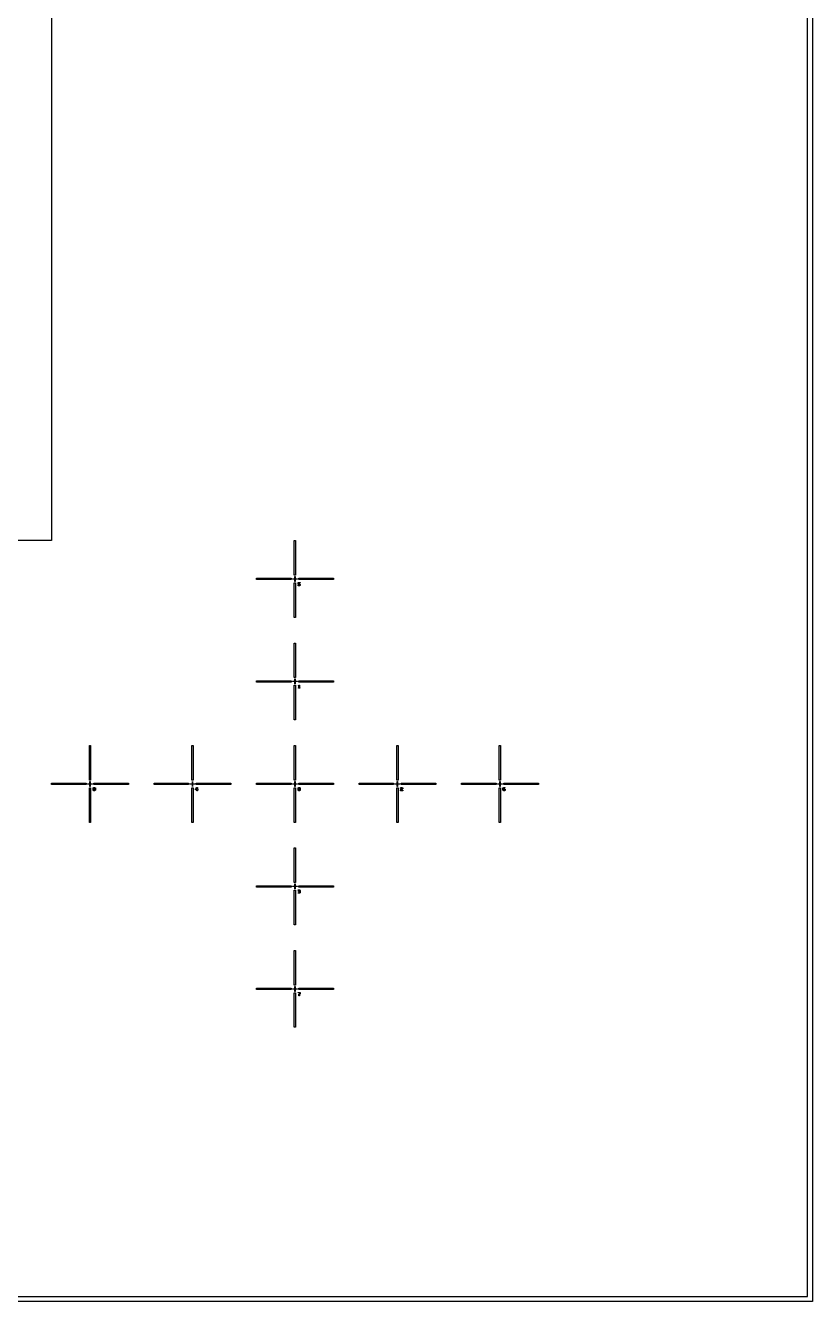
# Model space of a CAD drawing. Extents: x -10 to 10010, y -10 to 10010.
# Drawn here: x 8474 to 10010, y -10 to 2480 of the extents above; entities that cross this region are included whole.
import ezdxf

# ---------------------------------------------------------------- set-up
doc = ezdxf.new("R2010")
doc.units = 0
for name, color, linetype in [('L0D0', 2, 'CONTINUOUS'), ('L10D0', 9, 'CONTINUOUS'), ('L11D0', 10, 'CONTINUOUS'), ('L1D0', 3, 'CONTINUOUS')]:
    doc.layers.add(name, color=color, linetype=linetype)

msp = doc.modelspace()

# ---------------------------------------------------------------- linework, layer by layer
at = {"layer": 'L0D0'}
msp.add_lwpolyline([(-10, -10), (-10, 0), (10000, 0), (10000, 10000), (0, 10000), (0, 0), (-10, 0), (-10, 10010), (10010, 10010), (10010, -10)], close=True, dxfattribs=at)
at = {"layer": 'L10D0'}
msp.add_lwpolyline([(1475, 1475), (1475, 8525), (8525, 8525), (8525, 1475)], close=True, dxfattribs=at)
at = {"layer": 'L11D0'}
msp.add_lwpolyline([(1475, 8525), (8525, 8525), (8525, 1475), (1475, 1475)], dxfattribs=at)
at = {"layer": 'L1D0'}
for points in [[(8998.75, 1407.5), (8998.75, 1475), (9001.25, 1475), (9001.25, 1407.5)], [(8925, 1398.75), (8925, 1401.25), (8992.5, 1401.25), (8992.5, 1398.75)], [(8999.75, 1395), (8999.75, 1399.75), (8995, 1399.75), (8995, 1400.25), (8999.75, 1400.25), (8999.75, 1405), (9000.25, 1405), (9000.25, 1400.25), (9005, 1400.25), (9005, 1399.75), (9000.25, 1399.75), (9000.25, 1395)], [(9007.5, 1398.75), (9007.5, 1401.25), (9075, 1401.25), (9075, 1398.75)], [(8998.75, 1325), (8998.75, 1392.5), (9001.25, 1392.5), (9001.25, 1325)], [(9006, 1389.444), (9006, 1393), (9010.444, 1393), (9010.444, 1392.111), (9006.889, 1392.111), (9006.889, 1390.333), (9009.556, 1390.333), (9009.556, 1389.444)], [(9006, 1386.778), (9006, 1387.667), (9009.556, 1387.667), (9009.556, 1386.778)], [(9009.556, 1387.667), (9009.556, 1389.444), (9010.444, 1389.444), (9010.444, 1387.667)], [(8998.75, 1207.5), (8998.75, 1275), (9001.25, 1275), (9001.25, 1207.5)], [(8925, 1198.75), (8925, 1201.25), (8992.5, 1201.25), (8992.5, 1198.75)], [(8999.75, 1195), (8999.75, 1199.75), (8995, 1199.75), (8995, 1200.25), (8999.75, 1200.25), (8999.75, 1205), (9000.25, 1205), (9000.25, 1200.25), (9005, 1200.25), (9005, 1199.75), (9000.25, 1199.75), (9000.25, 1195)], [(9007.5, 1198.75), (9007.5, 1201.25), (9075, 1201.25), (9075, 1198.75)], [(8998.75, 1125), (8998.75, 1192.5), (9001.25, 1192.5), (9001.25, 1125)], [(9006.889, 1186.778), (9006.889, 1187.667), (9007.778, 1187.667), (9007.778, 1191.222), (9006.889, 1191.222), (9006.889, 1192.111), (9007.778, 1192.111), (9007.778, 1193), (9008.667, 1193), (9008.667, 1187.667), (9009.556, 1187.667), (9009.556, 1186.778)], [(8598.75, 1007.5), (8598.75, 1075), (8601.25, 1075), (8601.25, 1007.5)], [(8798.75, 1007.5), (8798.75, 1075), (8801.25, 1075), (8801.25, 1007.5)], [(8998.75, 1007.5), (8998.75, 1075), (9001.25, 1075), (9001.25, 1007.5)], [(9198.75, 1007.5), (9198.75, 1075), (9201.25, 1075), (9201.25, 1007.5)], [(9398.75, 1007.5), (9398.75, 1075), (9401.25, 1075), (9401.25, 1007.5)], [(8525, 998.75), (8525, 1001.25), (8592.5, 1001.25), (8592.5, 998.75)], [(8599.75, 995), (8599.75, 999.75), (8595, 999.75), (8595, 1000.25), (8599.75, 1000.25), (8599.75, 1005), (8600.25, 1005), (8600.25, 1000.25), (8605, 1000.25), (8605, 999.75), (8600.25, 999.75), (8600.25, 995)], [(8607.5, 998.75), (8607.5, 1001.25), (8675, 1001.25), (8675, 998.75)], [(8725, 998.75), (8725, 1001.25), (8792.5, 1001.25), (8792.5, 998.75)], [(8799.75, 995), (8799.75, 999.75), (8795, 999.75), (8795, 1000.25), (8799.75, 1000.25), (8799.75, 1005), (8800.25, 1005), (8800.25, 1000.25), (8805, 1000.25), (8805, 999.75), (8800.25, 999.75), (8800.25, 995)], [(8807.5, 998.75), (8807.5, 1001.25), (8875, 1001.25), (8875, 998.75)], [(8925, 998.75), (8925, 1001.25), (8992.5, 1001.25), (8992.5, 998.75)], [(8999.75, 995), (8999.75, 999.75), (8995, 999.75), (8995, 1000.25), (8999.75, 1000.25), (8999.75, 1005), (9000.25, 1005), (9000.25, 1000.25), (9005, 1000.25), (9005, 999.75), (9000.25, 999.75), (9000.25, 995)], [(9007.5, 998.75), (9007.5, 1001.25), (9075, 1001.25), (9075, 998.75)], [(9125, 998.75), (9125, 1001.25), (9192.5, 1001.25), (9192.5, 998.75)], [(9199.75, 995), (9199.75, 999.75), (9195, 999.75), (9195, 1000.25), (9199.75, 1000.25), (9199.75, 1005), (9200.25, 1005), (9200.25, 1000.25), (9205, 1000.25), (9205, 999.75), (9200.25, 999.75), (9200.25, 995)], [(9207.5, 998.75), (9207.5, 1001.25), (9275, 1001.25), (9275, 998.75)], [(9325, 998.75), (9325, 1001.25), (9392.5, 1001.25), (9392.5, 998.75)], [(9399.75, 995), (9399.75, 999.75), (9395, 999.75), (9395, 1000.25), (9399.75, 1000.25), (9399.75, 1005), (9400.25, 1005), (9400.25, 1000.25), (9405, 1000.25), (9405, 999.75), (9400.25, 999.75), (9400.25, 995)], [(9407.5, 998.75), (9407.5, 1001.25), (9475, 1001.25), (9475, 998.75)], [(8598.75, 925), (8598.75, 992.5), (8601.25, 992.5), (8601.25, 925)], [(8606, 990.333), (8606, 992.111), (8606.889, 992.111), (8606.889, 990.333)], [(8606, 987.667), (8606, 989.444), (8606.889, 989.444), (8606.889, 987.667)], [(8606.889, 992.111), (8606.889, 993), (8609.556, 993), (8609.556, 992.111)], [(8606.889, 989.444), (8606.889, 990.333), (8609.556, 990.333), (8609.556, 989.444)], [(8606.889, 986.778), (8606.889, 987.667), (8609.556, 987.667), (8609.556, 986.778)], [(8609.556, 990.333), (8609.556, 992.111), (8610.444, 992.111), (8610.444, 990.333)], [(8609.556, 987.667), (8609.556, 989.444), (8610.444, 989.444), (8610.444, 987.667)], [(8798.75, 925), (8798.75, 992.5), (8801.25, 992.5), (8801.25, 925)], [(8808.667, 986.778), (8808.667, 988.556), (8806, 988.556), (8806, 990.333), (8806.889, 990.333), (8806.889, 989.444), (8808.667, 989.444), (8808.667, 992.111), (8807.778, 992.111), (8807.778, 993), (8809.556, 993), (8809.556, 989.444), (8810.444, 989.444), (8810.444, 988.556), (8809.556, 988.556), (8809.556, 986.778)], [(8806.889, 990.333), (8806.889, 992.111), (8807.778, 992.111), (8807.778, 990.333)], [(8998.75, 925), (8998.75, 992.5), (9001.25, 992.5), (9001.25, 925)], [(9006, 987.667), (9006, 992.111), (9006.889, 992.111), (9006.889, 989.444), (9007.778, 989.444), (9007.778, 988.556), (9006.889, 988.556), (9006.889, 987.667)], [(9006.889, 992.111), (9006.889, 993), (9009.556, 993), (9009.556, 992.111)], [(9006.889, 986.778), (9006.889, 987.667), (9009.556, 987.667), (9009.556, 986.778)], [(9007.778, 989.444), (9007.778, 990.333), (9008.667, 990.333), (9008.667, 989.444)], [(9009.556, 987.667), (9009.556, 990.333), (9008.667, 990.333), (9008.667, 991.222), (9009.556, 991.222), (9009.556, 992.111), (9010.444, 992.111), (9010.444, 987.667)], [(9198.75, 925), (9198.75, 992.5), (9201.25, 992.5), (9201.25, 925)], [(9206, 991.222), (9206, 992.111), (9206.889, 992.111), (9206.889, 991.222)], [(9206, 986.778), (9206, 988.556), (9206.889, 988.556), (9206.889, 987.667), (9210.444, 987.667), (9210.444, 986.778)], [(9206.889, 992.111), (9206.889, 993), (9209.556, 993), (9209.556, 992.111)], [(9206.889, 988.556), (9206.889, 989.444), (9208.667, 989.444), (9208.667, 988.556)], [(9208.667, 989.444), (9208.667, 990.333), (9209.556, 990.333), (9209.556, 989.444)], [(9209.556, 990.333), (9209.556, 992.111), (9210.444, 992.111), (9210.444, 990.333)], [(9398.75, 925), (9398.75, 992.5), (9401.25, 992.5), (9401.25, 925)], [(9406, 987.667), (9406, 992.111), (9406.889, 992.111), (9406.889, 990.333), (9409.556, 990.333), (9409.556, 989.444), (9406.889, 989.444), (9406.889, 987.667)], [(9406.889, 992.111), (9406.889, 993), (9409.556, 993), (9409.556, 992.111)], [(9406.889, 986.778), (9406.889, 987.667), (9409.556, 987.667), (9409.556, 986.778)], [(9409.556, 987.667), (9409.556, 989.444), (9410.444, 989.444), (9410.444, 987.667)], [(8998.75, 807.5), (8998.75, 875), (9001.25, 875), (9001.25, 807.5)], [(8925, 798.75), (8925, 801.25), (8992.5, 801.25), (8992.5, 798.75)], [(8999.75, 795), (8999.75, 799.75), (8995, 799.75), (8995, 800.25), (8999.75, 800.25), (8999.75, 805), (9000.25, 805), (9000.25, 800.25), (9005, 800.25), (9005, 799.75), (9000.25, 799.75), (9000.25, 795)], [(9007.5, 798.75), (9007.5, 801.25), (9075, 801.25), (9075, 798.75)], [(8998.75, 725), (8998.75, 792.5), (9001.25, 792.5), (9001.25, 725)], [(9006, 792.111), (9006, 793), (9009.556, 793), (9009.556, 792.111)], [(9006, 786.778), (9006, 787.667), (9009.556, 787.667), (9009.556, 786.778)], [(9006.889, 789.444), (9006.889, 790.333), (9009.556, 790.333), (9009.556, 789.444)], [(9009.556, 790.333), (9009.556, 792.111), (9010.444, 792.111), (9010.444, 790.333)], [(9009.556, 787.667), (9009.556, 789.444), (9010.444, 789.444), (9010.444, 787.667)], [(8998.75, 607.5), (8998.75, 675), (9001.25, 675), (9001.25, 607.5)], [(8925, 598.75), (8925, 601.25), (8992.5, 601.25), (8992.5, 598.75)], [(8999.75, 595), (8999.75, 599.75), (8995, 599.75), (8995, 600.25), (8999.75, 600.25), (8999.75, 605), (9000.25, 605), (9000.25, 600.25), (9005, 600.25), (9005, 599.75), (9000.25, 599.75), (9000.25, 595)], [(9007.5, 598.75), (9007.5, 601.25), (9075, 601.25), (9075, 598.75)], [(8998.75, 525), (8998.75, 592.5), (9001.25, 592.5), (9001.25, 525)], [(9009.556, 590.333), (9009.556, 592.111), (9006, 592.111), (9006, 593), (9010.444, 593), (9010.444, 590.333)], [(9007.778, 586.778), (9007.778, 589.444), (9008.667, 589.444), (9008.667, 586.778)], [(9008.667, 589.444), (9008.667, 590.333), (9009.556, 590.333), (9009.556, 589.444)]]:
    msp.add_lwpolyline(points, close=True, dxfattribs=at)

doc.saveas('drawing.dxf')
